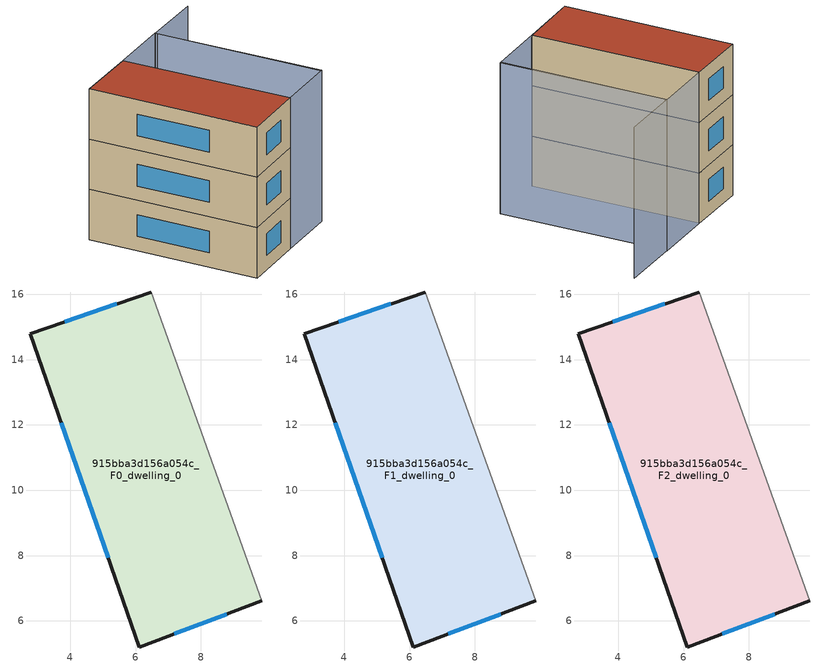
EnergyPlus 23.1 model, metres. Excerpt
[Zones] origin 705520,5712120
915bba3d156a054c_F0_dwelling_0
 floor ground (EU_floor_Construction): 6.48,16.07 9.87,6.61 6.11,5.2 2.78,14.8 z0
 wall outside (EU_wall_Construction): 6.48,16.07 2.78,14.8 6.11,5.2 9.87,6.61 z0:3
 wall adiabatic (EU_wall_Construction): 9.87,6.61 6.48,16.07 z0:3
 window (EU_Window_Construction): 5.42,15.71 3.83,15.16 / 7.18,5.6 8.8,6.21 / 3.73,12.06 5.16,7.93 z0.85:2.15
915bba3d156a054c_F1_dwelling_0
 floor to 915bba3d156a054c_F0_dwelling_0 (EU_floor_Construction): 6.48,16.07 9.87,6.61 6.11,5.2 2.78,14.8 z3
 wall outside (EU_wall_Construction): 6.48,16.07 2.78,14.8 6.11,5.2 9.87,6.61 z3:6
 wall adiabatic (EU_wall_Construction): 9.87,6.61 6.48,16.07 z3:6
 window (EU_Window_Construction): 5.42,15.71 3.83,15.16 / 7.18,5.6 8.8,6.21 / 3.73,12.06 5.16,7.93 z3.85:5.15
915bba3d156a054c_F2_dwelling_0
 floor to 915bba3d156a054c_F1_dwelling_0 (EU_floor_Construction): 6.48,16.07 9.87,6.61 6.11,5.2 2.78,14.8 z6
 wall outside (EU_wall_Construction): 6.48,16.07 2.78,14.8 6.11,5.2 9.87,6.61 z6:9
 wall adiabatic (EU_wall_Construction): 9.87,6.61 6.48,16.07 z6:9
 window (EU_Window_Construction): 5.42,15.71 3.83,15.16 / 7.18,5.6 8.8,6.21 / 3.73,12.06 5.16,7.93 z6.85:8.15
 roof outside (EU_roof_Construction): 9.87,6.61 6.48,16.07 2.78,14.8 6.11,5.2 z9
shading: 13.3,7.87 10.02,17.3 / 10.02,17.3 13.6,18.54 / 9.87,6.61 6.48,16.07 / 6.48,16.07 10.01,17.34 / 10.01,17.34 13.4,7.88 / 13.4,7.88 9.87,6.61 z0:9
[Building]
EU S2 Campaign: North Axis=0; Terrain=City; Solar Distribution=FullExterior
[Site:Location]
London: Latitude=51.5; Longitude=-0.5; Time Zone=0; Elevation=25
[SizingPeriod:WeatherFileDays]
AnnualSizingPeriod: Begin Month=1; Begin Day of Month=1; End Month=12; End Day of Month=31; Day of Week for Start Day=Monday; Use Weather File Daylight Saving Period=No; Use Weather File Rain and Snow Indicators=No
[MATERIAL]
EU_InternalMass_Material: Roughness=MediumRough; Thickness=0.1; Conductivity=1; Density=1800; Specific Heat=900; Thermal Absorptance=0.9; Solar Absorptance=0.7; Visible Absorptance=0.7
[MATERIAL:NOMASS] Roughness=MediumRough; Thermal Absorptance=0.9; Solar Absorptance=0.7; Visible Absorptance=0.7
Name | Thermal Resistance
EU_wall_NoMass | 0.71061
EU_roof_NoMass | 2.41608
EU_floor_NoMass | 1.75078
[WINDOWMATERIAL:SIMPLEGLAZINGSYSTEM]
EU_Window_SimpleGlazing: UFactor=2.64892; Solar Heat Gain Coefficient=0.76; Visible Transmittance=0.76
[CONSTRUCTION]
EU_wall_Construction: EU_wall_NoMass
EU_roof_Construction: EU_roof_NoMass
EU_floor_Construction: EU_floor_NoMass
EU_Window_Construction: EU_Window_SimpleGlazing
EU_InternalMass_Construction: EU_InternalMass_Material
[ZONE] Type=1; Multiplier=1; Ceiling Height=autocalculate; Volume=120.135; Floor Area=autocalculate; Part of Total Floor Area=Yes
915bba3d156a054c_F0_dwelling_0; 915bba3d156a054c_F1_dwelling_0; 915bba3d156a054c_F2_dwelling_0
[INTERNALMASS] Construction=EU_InternalMass_Construction; Surface Area=40.0451
Name | Zone or ZoneList
915bba3d156a054c_F0_dwelling_0_EU_InternalMass | 915bba3d156a054c_F0_dwelling_0
915bba3d156a054c_F1_dwelling_0_EU_InternalMass | 915bba3d156a054c_F1_dwelling_0
915bba3d156a054c_F2_dwelling_0_EU_InternalMass | 915bba3d156a054c_F2_dwelling_0
[OTHEREQUIPMENT] Fuel Type=Electricity; Design Level Calculation Method=Watts/Area; Power per Zone Floor Area=1; Fraction Latent=0; Fraction Radiant=0; Fraction Lost=0; Carbon Dioxide Generation Rate=0; EndUse Subcategory=EU_Step8_InternalGains
Name | Zone or ZoneList or Space or SpaceList | Schedule
EU_Step8_InternalGain_915bba3d156a054c_F0_dwelling_0_f000 | 915bba3d156a054c_F0_dwelling_0 | EU_Step8_GainSchedule_915bba3d156a054c_F0_dwelling_0_f000
EU_Step8_InternalGain_915bba3d156a054c_F1_dwelling_0_f000 | 915bba3d156a054c_F1_dwelling_0 | EU_Step8_GainSchedule_915bba3d156a054c_F1_dwelling_0_f000
EU_Step8_InternalGain_915bba3d156a054c_F2_dwelling_0_f000 | 915bba3d156a054c_F2_dwelling_0 | EU_Step8_GainSchedule_915bba3d156a054c_F2_dwelling_0_f000
[ZONEVENTILATION:DESIGNFLOWRATE] Schedule=EU_AlwaysOn; Design Flow Rate Calculation Method=AirChanges/Hour; Air Changes per Hour=0.496673; Ventilation Type=Natural; Fan Pressure Rise=0; Fan Total Efficiency=1; Constant Term Coefficient=1; Temperature Term Coefficient=0; Velocity Term Coefficient=0; Velocity Squared Term Coefficient=0; Minimum Indoor Temperature=-100; Maximum Indoor Temperature=100; Delta Temperature=-100; Minimum Outdoor Temperature=-100; Maximum Outdoor Temperature=100; Maximum Wind Speed=40
Name | Zone or ZoneList or Space or SpaceList
EU_ConstantAir_915bba3d156a054c_F0_dwelling_0 | 915bba3d156a054c_F0_dwelling_0
EU_ConstantAir_915bba3d156a054c_F1_dwelling_0 | 915bba3d156a054c_F1_dwelling_0
EU_ConstantAir_915bba3d156a054c_F2_dwelling_0 | 915bba3d156a054c_F2_dwelling_0
[HVACTEMPLATE:THERMOSTAT] Constant Heating Setpoint=20; Constant Cooling Setpoint=50
EU_HeatOnly_915bba3d156a054c_F0_dwelling_0; EU_HeatOnly_915bba3d156a054c_F1_dwelling_0; EU_HeatOnly_915bba3d156a054c_F2_dwelling_0
[HVACTEMPLATE:ZONE:IDEALLOADSAIRSYSTEM] System Availability Schedule=EU_AlwaysOn; Maximum Heating Supply Air Temperature=50; Minimum Cooling Supply Air Temperature=13; Maximum Heating Supply Air Humidity Ratio=0.0156; Minimum Cooling Supply Air Humidity Ratio=0.0077; Heating Limit=NoLimit; Cooling Limit=NoLimit; Heating Availability Schedule=EU_AlwaysOn; Cooling Availability Schedule=EU_CoolingOff; Dehumidification Control Type=ConstantSensibleHeatRatio; Cooling Sensible Heat Ratio=0.7; Dehumidification Setpoint=60; Humidification Control Type=None; Humidification Setpoint=30; Outdoor Air Method=None; Outdoor Air Flow Rate per Person=0.00944; Outdoor Air Flow Rate per Zone Floor Area=0; Outdoor Air Flow Rate per Zone=0; Demand Controlled Ventilation Type=None; Outdoor Air Economizer Type=NoEconomizer; Heat Recovery Type=None; Sensible Heat Recovery Effectiveness=0.7; Latent Heat Recovery Effectiveness=0.65
Name | Template Thermostat
915bba3d156a054c_F0_dwelling_0 | EU_HeatOnly_915bba3d156a054c_F0_dwelling_0
915bba3d156a054c_F1_dwelling_0 | EU_HeatOnly_915bba3d156a054c_F1_dwelling_0
915bba3d156a054c_F2_dwelling_0 | EU_HeatOnly_915bba3d156a054c_F2_dwelling_0
[SIZING:ZONE] Zone Cooling Design Supply Air Temperature Input Method=SupplyAirTemperature; Zone Cooling Design Supply Air Temperature=13; Zone Heating Design Supply Air Temperature Input Method=SupplyAirTemperature; Zone Heating Design Supply Air Temperature=50; Zone Cooling Design Supply Air Humidity Ratio=0.008; Zone Heating Design Supply Air Humidity Ratio=0.008; Cooling Design Air Flow Method=DesignDay; Cooling Design Air Flow Rate=0; Cooling Minimum Air Flow per Zone Floor Area=0.000762; Cooling Minimum Air Flow=0; Cooling Minimum Air Flow Fraction=0.2; Heating Design Air Flow Method=DesignDay; Heating Design Air Flow Rate=0; Heating Maximum Air Flow per Zone Floor Area=0.002032; Heating Maximum Air Flow=0.141576; Heating Maximum Air Flow Fraction=0.3; Account for Dedicated Outdoor Air System=No; Dedicated Outdoor Air System Control Strategy=NeutralSupplyAir; Dedicated Outdoor Air Low Setpoint Temperature for Design=autosize; Dedicated Outdoor Air High Setpoint Temperature for Design=autosize; Zone Load Sizing Method=Sensible Load Only No Latent Load; Zone Latent Cooling Design Supply Air Humidity Ratio Input Method=HumidityRatioDifference; Zone Cooling Design Supply Air Humidity Ratio Difference=0.005; Zone Latent Heating Design Supply Air Humidity Ratio Input Method=HumidityRatioDifference; Zone Humidification Design Supply Air Humidity Ratio Difference=0.005
915bba3d156a054c_F0_dwelling_0; 915bba3d156a054c_F1_dwelling_0; 915bba3d156a054c_F2_dwelling_0
[SCHEDULE:CONSTANT]
Name | Hourly Value
EU_AlwaysOn | 1
EU_CoolingOff | 0
[SCHEDULE:FILE] Column Number=1; Rows to Skip at Top=0; Number of Hours of Data=8760; Column Separator=Comma; Interpolate to Timestep=No; Minutes per Item=60; Adjust Schedule for Daylight Savings=Yes
Name | File
EU_Step8_GainSchedule_915bba3d156a054c_F0_dwelling_0_f000 | ../../schedules/915bba3d156a054c/915bba3d156a054c_F0_dwelling_0_f000_gain.csv
EU_Step8_GainSchedule_915bba3d156a054c_F1_dwelling_0_f000 | ../../schedules/915bba3d156a054c/915bba3d156a054c_F1_dwelling_0_f000_gain.csv
EU_Step8_GainSchedule_915bba3d156a054c_F2_dwelling_0_f000 | ../../schedules/915bba3d156a054c/915bba3d156a054c_F2_dwelling_0_f000_gain.csv
